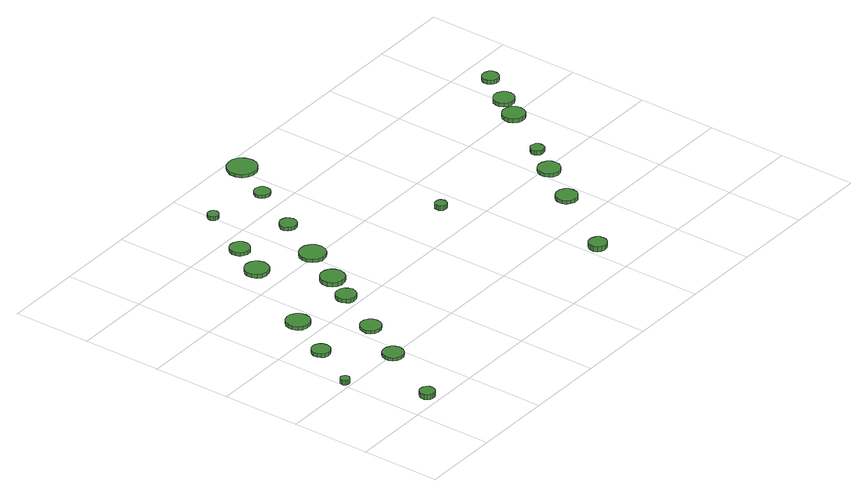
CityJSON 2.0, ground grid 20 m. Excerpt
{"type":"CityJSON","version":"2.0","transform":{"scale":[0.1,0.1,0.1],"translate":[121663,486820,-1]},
"CityObjects":{
"tree1":{"type":"SolitaryVegetationObject","attributes":{"function":"something"},"geometry":[{"type":"MultiSurface","lod":"1","boundaries":[[[0,1,2,3,4,5,6,7,8,9,10,11,12,13,14]],[[15,16,17,18,19,20,21,22,23,24,25,26,27,28,29]],[[0,29,28,1]],[[1,28,27,2]],[[2,27,26,3]],[[3,26,25,4]],[[4,25,24,5]],[[5,24,23,6]],[[6,23,22,7]],[[7,22,21,8]],[[8,21,20,9]],[[9,20,19,10]],[[10,19,18,11]],[[11,18,17,12]],[[12,17,16,13]],[[13,16,15,14]],[[14,15,29,0]]]}]},
"tree2":{"type":"SolitaryVegetationObject","attributes":{"function":"something"},"geometry":[{"type":"MultiSurface","lod":"1","boundaries":[[[30,31,32,33,34,35,36,37,38,39,40,41,42,43,44]],[[45,46,47,48,49,50,51,52,53,54,55,56,57,58,59]],[[30,59,58,31]],[[31,58,57,32]],[[32,57,56,33]],[[33,56,55,34]],[[34,55,54,35]],[[35,54,53,36]],[[36,53,52,37]],[[37,52,51,38]],[[38,51,50,39]],[[39,50,49,40]],[[40,49,48,41]],[[41,48,47,42]],[[42,47,46,43]],[[43,46,45,44]],[[44,45,59,30]]]}]},
"tree3":{"type":"SolitaryVegetationObject","attributes":{"function":"something"},"geometry":[{"type":"MultiSurface","lod":"1","boundaries":[[[60,61,62,63,64,65,66,67,68,69,70,71,72,73,74]],[[75,76,77,78,79,80,81,82,83,84,85,86,87,88,89]],[[60,89,88,61]],[[61,88,87,62]],[[62,87,86,63]],[[63,86,85,64]],[[64,85,84,65]],[[65,84,83,66]],[[66,83,82,67]],[[67,82,81,68]],[[68,81,80,69]],[[69,80,79,70]],[[70,79,78,71]],[[71,78,77,72]],[[72,77,76,73]],[[73,76,75,74]],[[74,75,89,60]]]}]},
"tree4":{"type":"SolitaryVegetationObject","attributes":{"function":"something"},"geometry":[{"type":"MultiSurface","lod":"1","boundaries":[[[90,91,92,93,94,95,96,97,98,99,100,101,102,103,104]],[[105,106,107,108,109,110,111,112,113,114,115,116,117,118,119]],[[90,119,118,91]],[[91,118,117,92]],[[92,117,116,93]],[[93,116,115,94]],[[94,115,114,95]],[[95,114,113,96]],[[96,113,112,97]],[[97,112,111,98]],[[98,111,110,99]],[[99,110,109,100]],[[100,109,108,101]],[[101,108,107,102]],[[102,107,106,103]],[[103,106,105,104]],[[104,105,119,90]]]}]},
"tree5":{"type":"SolitaryVegetationObject","attributes":{"function":"something"},"geometry":[{"type":"MultiSurface","lod":"1","boundaries":[[[120,121,122,123,124,125,126,127,128,129,130,131,132,133,134]],[[135,136,137,138,139,140,141,142,143,144,145,146,147,148,149]],[[120,149,148,121]],[[121,148,147,122]],[[122,147,146,123]],[[123,146,145,124]],[[124,145,144,125]],[[125,144,143,126]],[[126,143,142,127]],[[127,142,141,128]],[[128,141,140,129]],[[129,140,139,130]],[[130,139,138,131]],[[131,138,137,132]],[[132,137,136,133]],[[133,136,135,134]],[[134,135,149,120]]]}]},
"tree6":{"type":"SolitaryVegetationObject","attributes":{"function":"something"},"geometry":[{"type":"MultiSurface","lod":"1","boundaries":[[[150,151,152,153,154,155,156,157,158,159,160,161,162,163,164]],[[165,166,167,168,169,170,171,172,173,174,175,176,177,178,179]],[[150,179,178,151]],[[151,178,177,152]],[[152,177,176,153]],[[153,176,175,154]],[[154,175,174,155]],[[155,174,173,156]],[[156,173,172,157]],[[157,172,171,158]],[[158,171,170,159]],[[159,170,169,160]],[[160,169,168,161]],[[161,168,167,162]],[[162,167,166,163]],[[163,166,165,164]],[[164,165,179,150]]]}]},
"tree7":{"type":"SolitaryVegetationObject","attributes":{"function":"something"},"geometry":[{"type":"MultiSurface","lod":"1","boundaries":[[[180,181,182,183,184,185,186,187,188,189,190,191,192,193,194]],[[195,196,197,198,199,200,201,202,203,204,205,206,207,208,209]],[[180,209,208,181]],[[181,208,207,182]],[[182,207,206,183]],[[183,206,205,184]],[[184,205,204,185]],[[185,204,203,186]],[[186,203,202,187]],[[187,202,201,188]],[[188,201,200,189]],[[189,200,199,190]],[[190,199,198,191]],[[191,198,197,192]],[[192,197,196,193]],[[193,196,195,194]],[[194,195,209,180]]]}]},
"tree8":{"type":"SolitaryVegetationObject","attributes":{"function":"something"},"geometry":[{"type":"MultiSurface","lod":"1","boundaries":[[[210,211,212,213,214,215,216,217,218,219,220,221,222,223,224]],[[225,226,227,228,229,230,231,232,233,234,235,236,237,238,239]],[[210,239,238,211]],[[211,238,237,212]],[[212,237,236,213]],[[213,236,235,214]],[[214,235,234,215]],[[215,234,233,216]],[[216,233,232,217]],[[217,232,231,218]],[[218,231,230,219]],[[219,230,229,220]],[[220,229,228,221]],[[221,228,227,222]],[[222,227,226,223]],[[223,226,225,224]],[[224,225,239,210]]]}]},
"tree9":{"type":"SolitaryVegetationObject","attributes":{"function":"something"},"geometry":[{"type":"MultiSurface","lod":"1","boundaries":[[[240,241,242,243,244,245,246,247,248,249,250,251,252,253,254]],[[255,256,257,258,259,260,261,262,263,264,265,266,267,268,269]],[[240,269,268,241]],[[241,268,267,242]],[[242,267,266,243]],[[243,266,265,244]],[[244,265,264,245]],[[245,264,263,246]],[[246,263,262,247]],[[247,262,261,248]],[[248,261,260,249]],[[249,260,259,250]],[[250,259,258,251]],[[251,258,257,252]],[[252,257,256,253]],[[253,256,255,254]],[[254,255,269,240]]]}]},
"tree10":{"type":"SolitaryVegetationObject","attributes":{"function":"something"},"geometry":[{"type":"MultiSurface","lod":"1","boundaries":[[[270,271,272,273,274,275,276,277,278,279,280,281,282,283,284]],[[285,286,287,288,289,290,291,292,293,294,295,296,297,298,299]],[[270,299,298,271]],[[271,298,297,272]],[[272,297,296,273]],[[273,296,295,274]],[[274,295,294,275]],[[275,294,293,276]],[[276,293,292,277]],[[277,292,291,278]],[[278,291,290,279]],[[279,290,289,280]],[[280,289,288,281]],[[281,288,287,282]],[[282,287,286,283]],[[283,286,285,284]],[[284,285,299,270]]]}]},
"tree11":{"type":"SolitaryVegetationObject","attributes":{"function":"something"},"geometry":[{"type":"MultiSurface","lod":"1","boundaries":[[[300,301,302,303,304,305,306,307,308,309,310,311,312,313,314]],[[315,316,317,318,319,320,321,322,323,324,325,326,327,328,329]],[[300,329,328,301]],[[301,328,327,302]],[[302,327,326,303]],[[303,326,325,304]],[[304,325,324,305]],[[305,324,323,306]],[[306,323,322,307]],[[307,322,321,308]],[[308,321,320,309]],[[309,320,319,310]],[[310,319,318,311]],[[311,318,317,312]],[[312,317,316,313]],[[313,316,315,314]],[[314,315,329,300]]]}]},
"tree12":{"type":"SolitaryVegetationObject","attributes":{"function":"something"},"geometry":[{"type":"MultiSurface","lod":"1","boundaries":[[[330,331,332,333,334,335,336,337,338,339,340,341,342,343,344]],[[345,346,347,348,349,350,351,352,353,354,355,356,357,358,359]],[[330,359,358,331]],[[331,358,357,332]],[[332,357,356,333]],[[333,356,355,334]],[[334,355,354,335]],[[335,354,353,336]],[[336,353,352,337]],[[337,352,351,338]],[[338,351,350,339]],[[339,350,349,340]],[[340,349,348,341]],[[341,348,347,342]],[[342,347,346,343]],[[343,346,345,344]],[[344,345,359,330]]]}]},
"tree13":{"type":"SolitaryVegetationObject","attributes":{"function":"something"},"geometry":[{"type":"MultiSurface","lod":"1","boundaries":[[[360,361,362,363,364,365,366,367,368,369,370,371,372,373,374]],[[375,376,377,378,379,380,381,382,383,384,385,386,387,388,389]],[[360,389,388,361]],[[361,388,387,362]],[[362,387,386,363]],[[363,386,385,364]],[[364,385,384,365]],[[365,384,383,366]],[[366,383,382,367]],[[367,382,381,368]],[[368,381,380,369]],[[369,380,379,370]],[[370,379,378,371]],[[371,378,377,372]],[[372,377,376,373]],[[373,376,375,374]],[[374,375,389,360]]]}]},
"tree14":{"type":"SolitaryVegetationObject","attributes":{"function":"something"},"geometry":[{"type":"MultiSurface","lod":"1","boundaries":[[[390,391,392,393,394,395,396,397,398,399,400,401,402,403,404]],[[405,406,407,408,409,410,411,412,413,414,415,416,417,418,419]],[[390,419,418,391]],[[391,418,417,392]],[[392,417,416,393]],[[393,416,415,394]],[[394,415,414,395]],[[395,414,413,396]],[[396,413,412,397]],[[397,412,411,398]],[[398,411,410,399]],[[399,410,409,400]],[[400,409,408,401]],[[401,408,407,402]],[[402,407,406,403]],[[403,406,405,404]],[[404,405,419,390]]]}]},
"tree15":{"type":"SolitaryVegetationObject","attributes":{"function":"something"},"geometry":[{"type":"MultiSurface","lod":"1","boundaries":[[[420,421,422,423,424,425,426,427,428,429,430,431,432,433,434]],[[435,436,437,438,439,440,441,442,443,444,445,446,447,448,449]],[[420,449,448,421]],[[421,448,447,422]],[[422,447,446,423]],[[423,446,445,424]],[[424,445,444,425]],[[425,444,443,426]],[[426,443,442,427]],[[427,442,441,428]],[[428,441,440,429]],[[429,440,439,430]],[[430,439,438,431]],[[431,438,437,432]],[[432,437,436,433]],[[433,436,435,434]],[[434,435,449,420]]]}]},
"tree16":{"type":"SolitaryVegetationObject","attributes":{"function":"something"},"geometry":[{"type":"MultiSurface","lod":"1","boundaries":[[[450,451,452,453,454,455,456,457,458,459,460,461,462,463,464]],[[465,466,467,468,469,470,471,472,473,474,475,476,477,478,479]],[[450,479,478,451]],[[451,478,477,452]],[[452,477,476,453]],[[453,476,475,454]],[[454,475,474,455]],[[455,474,473,456]],[[456,473,472,457]],[[457,472,471,458]],[[458,471,470,459]],[[459,470,469,460]],[[460,469,468,461]],[[461,468,467,462]],[[462,467,466,463]],[[463,466,465,464]],[[464,465,479,450]]]}]},
"tree17":{"type":"SolitaryVegetationObject","attributes":{"function":"something"},"geometry":[{"type":"MultiSurface","lod":"1","boundaries":[[[480,481,482,483,484,485,486,487,488,489,490,491,492,493,494]],[[495,496,497,498,499,500,501,502,503,504,505,506,507,508,509]],[[480,509,508,481]],[[481,508,507,482]],[[482,507,506,483]],[[483,506,505,484]],[[484,505,504,485]],[[485,504,503,486]],[[486,503,502,487]],[[487,502,501,488]],[[488,501,500,489]],[[489,500,499,490]],[[490,499,498,491]],[[491,498,497,492]],[[492,497,496,493]],[[493,496,495,494]],[[494,495,509,480]]]}]},
"tree18":{"type":"SolitaryVegetationObject","attributes":{"function":"something"},"geometry":[{"type":"MultiSurface","lod":"1","boundaries":[[[510,511,512,513,514,515,516,517,518,519,520,521,522,523,524]],[[525,526,527,528,529,530,531,532,533,534,535,536,537,538,539]],[[510,539,538,511]],[[511,538,537,512]],[[512,537,536,513]],[[513,536,535,514]],[[514,535,534,515]],[[515,534,533,516]],[[516,533,532,517]],[[517,532,531,518]],[[518,531,530,519]],[[519,530,529,520]],[[520,529,528,521]],[[521,528,527,522]],[[522,527,526,523]],[[523,526,525,524]],[[524,525,539,510]]]}]},
"tree19":{"type":"SolitaryVegetationObject","attributes":{"function":"something"},"geometry":[{"type":"MultiSurface","lod":"1","boundaries":[[[540,541,542,543,544,545,546,547,548,549,550,551,552,553,554]],[[555,556,557,558,559,560,561,562,563,564,565,566,567,568,569]],[[540,569,568,541]],[[541,568,567,542]],[[542,567,566,543]],[[543,566,565,544]],[[544,565,564,545]],[[545,564,563,546]],[[546,563,562,547]],[[547,562,561,548]],[[548,561,560,549]],[[549,560,559,550]],[[550,559,558,551]],[[551,558,557,552]],[[552,557,556,553]],[[553,556,555,554]],[[554,555,569,540]]]}]},
"tree20":{"type":"SolitaryVegetationObject","attributes":{"function":"something"},"geometry":[{"type":"MultiSurface","lod":"1","boundaries":[[[570,571,572,573,574,575,576,577,578,579,580,581,582,583,584]],[[585,586,587,588,589,590,591,592,593,594,595,596,597,598,599]],[[570,599,598,571]],[[571,598,597,572]],[[572,597,596,573]],[[573,596,595,574]],[[574,595,594,575]],[[575,594,593,576]],[[576,593,592,577]],[[577,592,591,578]],[[578,591,590,579]],[[579,590,589,580]],[[580,589,588,581]],[[581,588,587,582]],[[582,587,586,583]],[[583,586,585,584]],[[584,585,599,570]]]}]},
"tree21":{"type":"SolitaryVegetationObject","attributes":{"function":"something"},"geometry":[{"type":"MultiSurface","lod":"1","boundaries":[[[600,601,602,603,604,605,606,607,608,609,610,611,612,613,614]],[[615,616,617,618,619,620,621,622,623,624,625,626,627,628,629]],[[600,629,628,601]],[[601,628,627,602]],[[602,627,626,603]],[[603,626,625,604]],[[604,625,624,605]],[[605,624,623,606]],[[606,623,622,607]],[[607,622,621,608]],[[608,621,620,609]],[[609,620,619,610]],[[610,619,618,611]],[[611,618,617,612]],[[612,617,616,613]],[[613,616,615,614]],[[614,615,629,600]]]}]},
"tree22":{"type":"SolitaryVegetationObject","attributes":{"function":"something"},"geometry":[{"type":"MultiSurface","lod":"1","boundaries":[[[630,631,632,633,634,635,636,637,638,639,640,641,642,643,644]],[[645,646,647,648,649,650,651,652,653,654,655,656,657,658,659]],[[630,659,658,631]],[[631,658,657,632]],[[632,657,656,633]],[[633,656,655,634]],[[634,655,654,635]],[[635,654,653,636]],[[636,653,652,637]],[[637,652,651,638]],[[638,651,650,639]],[[639,650,649,640]],[[640,649,648,641]],[[641,648,647,642]],[[642,647,646,643]],[[643,646,645,644]],[[644,645,659,630]]]}]},
"tree23":{"type":"SolitaryVegetationObject","attributes":{"function":"something"},"geometry":[{"type":"MultiSurface","lod":"1","boundaries":[[[660,661,662,663,664,665,666,667,668,669,670,671,672,673,674]],[[675,676,677,678,679,680,681,682,683,684,685,686,687,688,689]],[[660,689,688,661]],[[661,688,687,662]],[[662,687,686,663]],[[663,686,685,664]],[[664,685,684,665]],[[665,684,683,666]],[[666,683,682,667]],[[667,682,681,668]],[[668,681,680,669]],[[669,680,679,670]],[[670,679,678,671]],[[671,678,677,672]],[[672,677,676,673]],[[673,676,675,674]],[[674,675,689,660]]]}]}
},
"vertices":[
[24,218,19],[23,223,19],[20,227,19],[16,229,19],[11,230,19],[6,228,19],[3,225,19],[1,220,19],[1,215,19],[3,211,19],[6,207,19],[11,206,19],[16,206,19],[20,209,19],[23,213,19],[23,213,7],[20,209,7],[16,206,7],[11,206,7],[6,207,7],[3,211,7],[1,215,7],[1,220,7],[3,225,7],[6,228,7],[11,230,7],[16,229,7],[20,227,7],[23,223,7],[24,218,7],
[93,28,25],[92,36,25],[87,42,25],[80,46,25],[72,47,25],[65,45,25],[59,39,25],[56,32,25],[56,24,25],[59,17,25],[65,12,25],[72,9,25],[80,10,25],[87,14,25],[92,20,25],[92,20,12],[87,14,12],[80,10,12],[72,9,12],[65,12,12],[59,17,12],[56,24,12],[56,32,12],[59,39,12],[65,45,12],[72,47,12],[80,46,12],[87,42,12],[92,36,12],[93,28,12],
[106,340,17],[104,349,17],[99,357,17],[90,362,17],[81,363,17],[72,360,17],[65,353,17],[61,344,17],[61,335,17],[65,326,17],[72,320,17],[81,317,17],[90,318,17],[99,323,17],[104,330,17],[104,330,7],[99,323,7],[90,318,7],[81,317,7],[72,320,7],[65,326,7],[61,335,7],[61,344,7],[65,353,7],[72,360,7],[81,363,7],[90,362,7],[99,357,7],[104,349,7],[106,340,7],
[199,199,16],[196,210,16],[190,218,16],[180,224,16],[170,225,16],[159,222,16],[151,214,16],[147,204,16],[147,193,16],[151,183,16],[159,176,16],[170,173,16],[180,174,16],[190,179,16],[196,188,16],[196,188,8],[190,179,8],[180,174,8],[170,173,8],[159,176,8],[151,183,8],[147,193,8],[147,204,8],[151,214,8],[159,222,8],[170,225,8],[180,224,8],[190,218,8],[196,210,8],[199,199,8],
[182,457,16],[180,469,16],[172,479,16],[162,486,16],[149,487,16],[137,483,16],[128,475,16],[123,463,16],[123,451,16],[128,439,16],[137,431,16],[149,427,16],[162,429,16],[172,435,16],[180,445,16],[180,445,7],[172,435,7],[162,429,7],[149,427,7],[137,431,7],[128,439,7],[123,451,7],[123,463,7],[128,475,7],[137,483,7],[149,487,7],[162,486,7],[172,479,7],[180,469,7],[182,457,7],
[263,312,15],[261,323,15],[255,331,15],[245,337,15],[234,338,15],[224,334,15],[216,327,15],[212,317,15],[212,306,15],[216,297,15],[224,289,15],[234,286,15],[245,287,15],[255,293,15],[261,301,15],[261,301,7],[255,293,7],[245,287,7],[234,286,7],[224,289,7],[216,297,7],[212,306,7],[212,317,7],[216,327,7],[224,334,7],[234,338,7],[245,337,7],[255,331,7],[261,323,7],[263,312,7],
[336,437,16],[333,447,16],[327,456,16],[318,461,16],[307,462,16],[297,459,16],[290,452,16],[285,442,16],[285,432,16],[290,422,16],[297,415,16],[307,412,16],[318,413,16],[327,418,16],[333,427,16],[333,427,6],[327,418,6],[318,413,6],[307,412,6],[297,415,6],[290,422,6],[285,432,6],[285,442,6],[290,452,6],[297,459,6],[307,462,6],[318,461,6],[327,456,6],[333,447,6],[336,437,6],
[307,669,16],[304,681,16],[297,691,16],[286,697,16],[274,699,16],[262,695,16],[253,686,16],[248,675,16],[248,663,16],[253,651,16],[262,643,16],[274,639,16],[286,640,16],[297,646,16],[304,657,16],[304,657,6],[297,646,6],[286,640,6],[274,639,6],[262,643,6],[253,651,6],[248,663,6],[248,675,6],[253,686,6],[262,695,6],[274,699,6],[286,697,6],[297,691,6],[304,681,6],[307,669,6],
[382,507,17],[379,519,17],[372,530,17],[361,536,17],[348,537,17],[336,533,17],[327,525,17],[322,513,17],[322,501,17],[327,489,17],[336,481,17],[348,477,17],[361,478,17],[372,484,17],[379,495,17],[379,495,6],[372,484,6],[361,478,6],[348,477,6],[336,481,6],[327,489,6],[322,501,6],[322,513,6],[327,525,6],[336,533,6],[348,537,6],[361,536,6],[372,530,6],[379,519,6],[382,507,6],
[350,753,16],[348,763,16],[342,771,16],[333,777,16],[323,778,16],[313,775,16],[305,768,16],[301,758,16],[301,748,16],[305,738,16],[313,732,16],[323,728,16],[333,729,16],[342,735,16],[348,743,16],[348,743,7],[342,735,7],[333,729,7],[323,728,7],[313,732,7],[305,738,7],[301,748,7],[301,758,7],[305,768,7],[313,775,7],[323,778,7],[333,777,7],[342,771,7],[348,763,7],[350,753,7],
[443,608,15],[440,621,15],[432,632,15],[420,639,15],[407,640,15],[394,636,15],[384,627,15],[378,615,15],[378,601,15],[384,589,15],[394,579,15],[407,575,15],[420,577,15],[432,583,15],[440,594,15],[440,594,6],[432,583,6],[420,577,6],[407,575,6],[394,579,6],[384,589,6],[378,601,6],[378,615,6],[384,627,6],[394,636,6],[407,640,6],[420,639,6],[432,632,6],[440,621,6],[443,608,6],
[417,888,17],[416,894,17],[412,899,17],[407,902,17],[402,902,17],[396,900,17],[392,897,17],[389,891,17],[389,885,17],[392,880,17],[396,876,17],[402,874,17],[407,875,17],[412,878,17],[416,883,17],[416,883,7],[412,878,7],[407,875,7],[402,874,7],[396,876,7],[392,880,7],[389,885,7],[389,891,7],[392,897,7],[396,900,7],[402,902,7],[407,902,7],[412,899,7],[416,894,7],[417,888,7],
[498,728,16],[496,736,16],[491,744,16],[483,748,16],[474,749,16],[465,746,16],[459,740,16],[455,732,16],[455,723,16],[459,715,16],[465,709,16],[474,706,16],[483,707,16],[491,712,16],[496,719,16],[496,719,7],[491,712,7],[483,707,7],[474,706,7],[465,709,7],[459,715,7],[455,723,7],[455,732,7],[459,740,7],[465,746,7],[474,749,7],[483,748,7],[491,744,7],[496,736,7],[498,728,7],
[572,858,15],[570,867,15],[565,873,15],[558,877,15],[550,878,15],[542,876,15],[536,870,15],[532,863,15],[532,854,15],[536,847,15],[542,841,15],[550,838,15],[558,839,15],[565,843,15],[570,850,15],[570,850,7],[565,843,7],[558,839,7],[550,838,7],[542,841,7],[536,847,7],[532,854,7],[532,863,7],[536,870,7],[542,876,7],[550,878,7],[558,877,7],[565,873,7],[570,867,7],[572,858,7],
[853,102,21],[851,111,21],[845,119,21],[837,123,21],[828,124,21],[819,121,21],[812,115,21],[808,107,21],[808,97,21],[812,89,21],[819,83,21],[828,80,21],[837,81,21],[845,85,21],[851,93,21],[851,93,8],[845,85,8],[837,81,8],[828,80,8],[819,83,8],[812,89,8],[808,97,8],[808,107,8],[812,115,8],[819,121,8],[828,124,8],[837,123,8],[845,119,8],[851,111,8],[853,102,8],
[764,492,21],[762,498,21],[759,503,21],[754,506,21],[748,506,21],[742,505,21],[737,501,21],[735,495,21],[735,489,21],[737,484,21],[742,480,21],[748,478,21],[754,478,21],[759,481,21],[762,486,21],[762,486,9],[759,481,9],[754,478,9],[748,478,9],[742,480,9],[737,484,9],[735,489,9],[735,495,9],[737,501,9],[742,505,9],[748,506,9],[754,506,9],[759,503,9],[762,498,9],[764,492,9],
[647,959,15],[644,974,15],[635,987,15],[621,995,15],[606,996,15],[591,991,15],[580,981,15],[574,967,15],[574,951,15],[580,937,15],[591,927,15],[606,922,15],[621,924,15],[635,932,15],[644,944,15],[644,944,7],[635,932,7],[621,924,7],[606,922,7],[591,927,7],[580,937,7],[574,951,7],[574,967,7],[580,981,7],[591,991,7],[606,996,7],[621,995,7],[635,987,7],[644,974,7],[647,959,7],
[985,287,15],[983,298,15],[976,307,15],[967,313,15],[955,314,15],[945,310,15],[936,303,15],[932,293,15],[932,281,15],[936,271,15],[945,264,15],[955,260,15],[967,261,15],[976,267,15],[983,276,15],[983,276,6],[976,267,6],[967,261,6],[955,260,6],[945,264,6],[936,271,6],[932,281,6],[932,293,6],[936,303,6],[945,310,6],[955,314,6],[967,313,6],[976,307,6],[983,298,6],[985,287,6],
[1056,390,15],[1054,401,15],[1047,411,15],[1037,417,15],[1025,418,15],[1014,414,15],[1006,406,15],[1001,396,15],[1001,384,15],[1006,374,15],[1014,366,15],[1025,362,15],[1037,363,15],[1047,369,15],[1054,379,15],[1054,379,6],[1047,369,6],[1037,363,6],[1025,362,6],[1014,366,6],[1006,374,6],[1001,384,6],[1001,396,6],[1006,406,6],[1014,414,6],[1025,418,6],[1037,417,6],[1047,411,6],[1054,401,6],[1056,390,6],
[1096,462,17],[1095,469,17],[1091,475,17],[1084,478,17],[1077,479,17],[1071,477,17],[1066,472,17],[1063,466,17],[1063,458,17],[1066,452,17],[1071,447,17],[1077,445,17],[1084,446,17],[1091,449,17],[1095,455,17],[1095,455,6],[1091,449,6],[1084,446,6],[1077,445,6],[1071,447,6],[1066,452,6],[1063,458,6],[1063,466,6],[1066,472,6],[1071,477,6],[1077,479,6],[1084,478,6],[1091,475,6],[1095,469,6],[1096,462,6],
[1196,596,16],[1194,607,16],[1187,617,16],[1177,623,16],[1165,624,16],[1154,620,16],[1145,612,16],[1141,602,16],[1141,590,16],[1145,580,16],[1154,572,16],[1165,568,16],[1177,569,16],[1187,575,16],[1194,585,16],[1194,585,6],[1187,575,6],[1177,569,6],[1165,568,6],[1154,572,6],[1145,580,6],[1141,590,6],[1141,602,6],[1145,612,6],[1154,620,6],[1165,624,6],[1177,623,6],[1187,617,6],[1194,607,6],[1196,596,6],
[1234,654,16],[1232,664,16],[1225,673,16],[1216,679,16],[1205,680,16],[1195,676,16],[1187,669,16],[1182,659,16],[1182,648,16],[1187,638,16],[1195,631,16],[1205,628,16],[1216,629,16],[1225,634,16],[1232,643,16],[1232,643,6],[1225,634,6],[1216,629,6],[1205,628,6],[1195,631,6],[1187,638,6],[1182,648,6],[1182,659,6],[1187,669,6],[1195,676,6],[1205,680,6],[1216,679,6],[1225,673,6],[1232,664,6],[1234,654,6],
[1283,733,17],[1282,742,17],[1277,749,17],[1269,753,17],[1261,754,17],[1253,751,17],[1246,745,17],[1243,738,17],[1243,729,17],[1246,721,17],[1253,716,17],[1261,713,17],[1269,714,17],[1277,718,17],[1282,725,17],[1282,725,6],[1277,718,6],[1269,714,6],[1261,713,6],[1253,716,6],[1246,721,6],[1243,729,6],[1243,738,6],[1246,745,6],[1253,751,6],[1261,754,6],[1269,753,6],[1277,749,6],[1282,742,6],[1283,733,6]
]}
